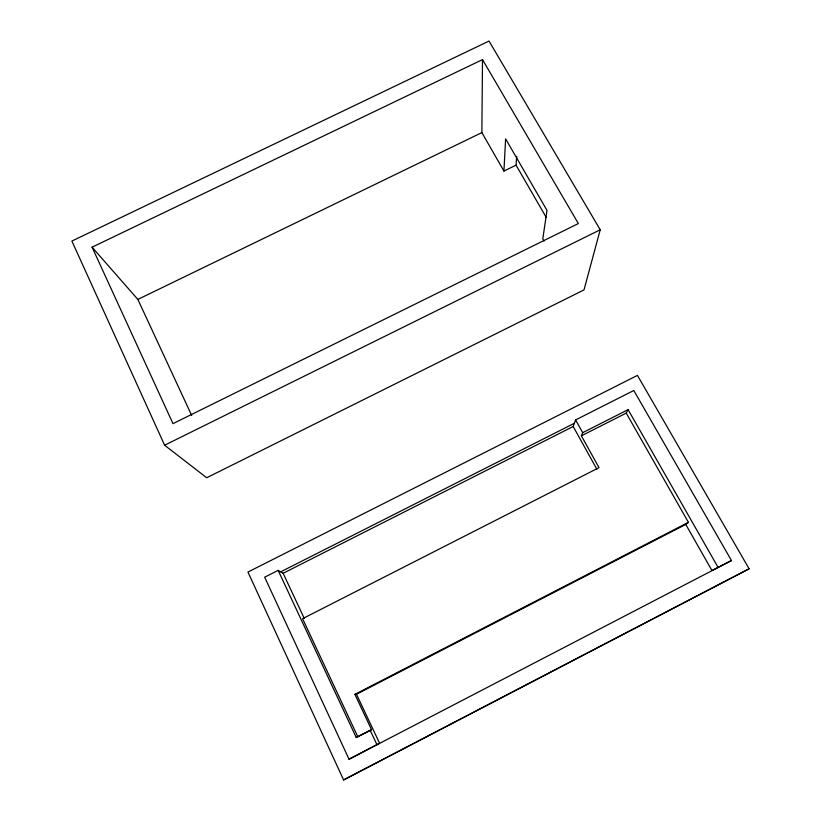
<?xml version="1.0" encoding="UTF-8"?>
<svg xmlns="http://www.w3.org/2000/svg" width="821" height="821" viewBox="0 0 821 821"><rect width="100%" height="100%" fill="white"/><g stroke="black" fill="none" stroke-linecap="round" stroke-linejoin="round"><path stroke-width="1.23" d="M516.707 156.39L516.06 165.154L503.93 171.076L481.865 132.591L482.502 59.605L92.085 247.183L172.985 423.636L578.353 223.558L482.502 59.605M503.93 171.076L505.613 138.872L546.991 210.381L542.804 238.86L544.066 241.066M600.223 229.767L584.008 289.895L206.707 477.75L164.611 445.228L71.889 241.066L489.018 41.05L600.223 229.767L164.611 445.228M278.145 570.369L356.232 737.474L371.554 729.684L354.898 694.371L356.478 694.268L379.579 743.221L349.048 759.251L264.66 577.184L278.145 570.369L283.132 573.284L573.181 426.499L575.603 419.931L633.802 390.498L731.47 560.548L711.961 570.523L685.751 524.424L688.429 522.341L626.228 413.107L628.106 409.648L718.129 567.485M357.833 736.806L302.58 618.685L599.032 467.642L581.371 435.838L582.694 432.667L628.106 409.648M343.589 779.95L749.111 568.799L637.445 375.392L247.942 572.063L343.589 779.95L749.111 568.799M349.048 759.251L731.47 560.548M356.232 737.474L371.554 729.684M354.898 694.371L688.429 522.341M356.478 694.268L685.751 524.424M280.669 571.847L574.382 423.256M581.371 435.838L626.228 413.107M92.085 247.183L137.856 299.419L481.865 132.591M516.06 165.154L546.15 217.267M575.603 419.931L582.694 432.667M573.181 426.499L596.908 469.273M370.148 730.259L376.972 744.739M283.132 573.284L304.252 618.387M137.856 299.419L191.704 415.488"/></g></svg>
